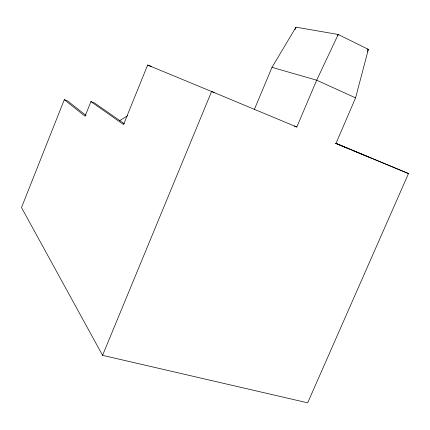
<?xml version="1.0" encoding="UTF-8"?>
<svg xmlns="http://www.w3.org/2000/svg" width="430" height="430" viewBox="0 0 430 430"><rect width="100%" height="100%" fill="white"/><g stroke="black" fill="none" stroke-linecap="round" stroke-linejoin="round"><path stroke-width="0.64" d="M336.018 143.357L355.572 97.879L368.365 49.364L338.206 34.486L295.996 27.171L271.997 67.354L254.426 109.29M86.032 115.455L67.569 100.899L64.306 99.674L21.5 207.54L102.566 355.336L307.676 402.829L408.5 173.564L335.803 143.271M124.367 123.792L94.503 102.963L90.918 101.598L85.075 116.202L64.306 99.674M214.269 92.622L147.641 65.037L123.555 124.539L90.918 101.598M102.566 355.336L211.592 91.499L296.808 127.017L316.69 80.2L338.206 34.486L337.679 35.717M294.958 29.638L295.996 27.171M367.317 51.81L368.365 49.364L367.048 49.111M119.771 120.572L127.694 115.692M271.997 67.354L316.69 80.2L355.572 97.879M294.292 125.974L296.808 127.017M335.803 143.4L408.5 173.564M352.675 150.403L368.505 156.998M147.641 65.037L151.677 66.72M335.846 143.421L349.052 148.925"/></g></svg>
